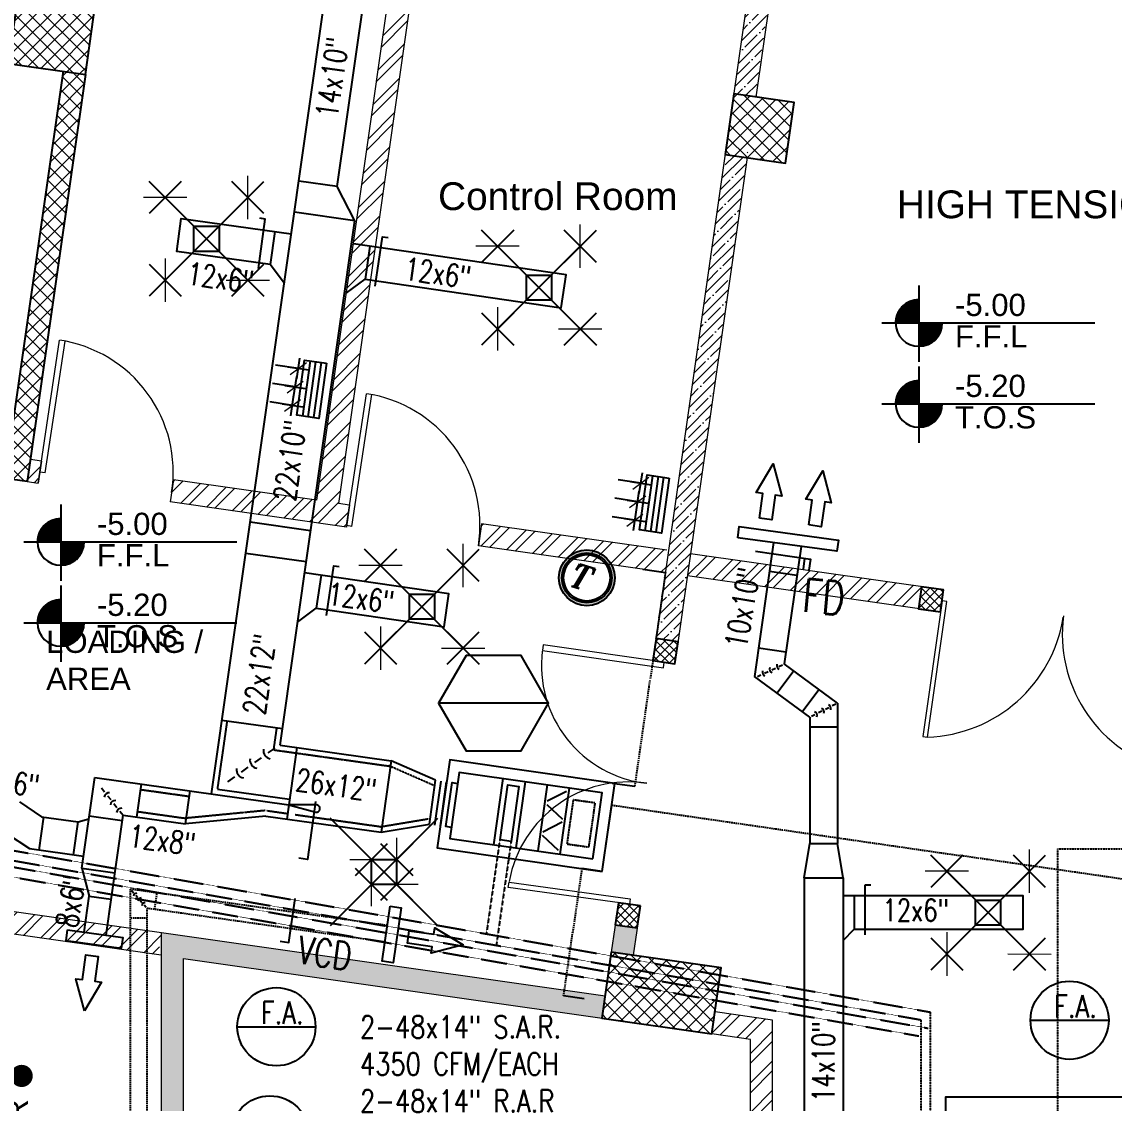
# Model space of a CAD drawing. Header units: inches. Extents: x 1152707 to 1351947, y 326920 to 480291.
# Drawn here: x 1225116 to 1234943, y 355954 to 365683 of the extents above; entities that cross this region are included whole.
import ezdxf
from ezdxf.enums import TextEntityAlignment as Align

# ---------------------------------------------------------------- set-up
doc = ezdxf.new("R2010")
doc.units = ezdxf.units.IN
doc.header["$MEASUREMENT"] = 0
doc.linetypes.add('DASHED', pattern=[19.05, 12.7, -6.35])
doc.linetypes.add('HIDDEN2', pattern=[4.7625, 3.175, -1.5875])
for name, color, linetype, lineweight in [('A-BLOCK', 43, 'Continuous', 13), ('A-DOOR', 10, 'Continuous', 15), ('A-HATCH CONCRETE', 254, 'Continuous', 5), ('wall hatch', 252, 'Continuous', 0)]:
    doc.layers.add(name, color=color, linetype=linetype, lineweight=lineweight)
for name, color, linetype in [('AC-Equipment', 2, 'Continuous'), ('AC-Fresh DUCT', 100, 'Continuous'), ('AC-Ref PIPES', 3, 'Continuous'), ('AC-SDUCT', 5, 'Continuous'), ('AC-Supply  DUCT', 30, 'Continuous'), ('AC-TEXT', 3, 'Continuous'), ('AC-TXT', 3, 'Continuous'), ('dim2', 7, 'Continuous'), ('LGT ELEC', 252, 'Continuous'), ('S-COL', 210, 'Continuous'), ('TEXT', 181, 'Continuous'), ('WALL', 30, 'Continuous')]:
    doc.layers.add(name, color=color, linetype=linetype)
doc.styles.add('1', font='romans.shx', dxfattribs={"width": 0.8, "height": 0.125})
doc.styles.add('AC_Duct', font='romans.shx', dxfattribs={"width": 0.8, "height": 0.2})
doc.styles.add('AC_Equipment', font='romans.shx', dxfattribs={"width": 0.75, "height": 0.3})
doc.styles.add('ARIAL', font='ARIALN.TTF')
doc.styles.add('ITALICT', font='italict')
doc.styles.get("Standard").update_dxf_attribs({"font": 'arial.ttf'})
doc.styles.add('style1', font='arial.ttf')
doc.dimstyles.new('DIM-100', dxfattribs={"dimscale": 150, "dimtxt": 2, "dimasz": 1, "dimexe": 0.75, "dimexo": 1, "dimgap": 0.5, "dimtad": 1, "dimdec": 0, "dimzin": 11, "dimdsep": 46, "dimtxsty": 'ARIAL', "dimblk": 'R', "dimcen": 2.5, "dimdle": 1, "dimclrd": 256, "dimclre": 256, "dimclrt": 256, "dimazin": 0, "dimtfac": 1, "dimtdec": 0, "dimtix": 1, "dimtmove": 2, "dimatfit": 3, "dimldrblk": 'R', "dimtolj": 1, "dimtzin": 3, "dimlwd": -1, "dimlwe": 13, "dimarcsym": 0})
pattern_1 = [(45, (1178477.49, -15519.695), (-39.7747564, 39.7747564), []), (135, (1178477.49, -15519.695), (-39.7747564, -39.7747564), [])]
pattern_2 = [(45, (1178477.5, -15519.7), (-132.58252, 132.58252), []), (45, (1178565.88, -15519.7), (-132.58252, 132.58252), [])]
pattern_3 = [(45, (1178477.49, -15519.69), (-66.29126, 66.29126), []), (135, (1178477.49, -15519.69), (-66.29126, -66.29126), [])]

# ---------------------------------------------------------------- blocks, each defined once
blk = doc.blocks.new('SEDRGFE')
at = {"layer": 'wall hatch', "ltscale": 500}
h = blk.add_hatch(dxfattribs=at)
h.set_pattern_fill('ANSI35', color=250, scale=500)
h.set_pattern_definition([(45, (1393765.3, 692564.65), (-88.38835, 88.38835), []), (45, (1393853.68, 692564.65), (-88.38835, 88.38835), [156.25, -31.25, 0, -31.25])])
edge = h.paths.add_edge_path(flags=17)
edge.add_line((1395397.4, 703056.1), (1395199.4, 703084.4))
edge.add_line((1395199.4, 703084.4), (1394087.8, 695295.8))
edge.add_line((1394087.8, 695295.8), (1394301.3, 695265.3))
edge.add_line((1394301.3, 695265.3), (1395397.4, 703056.1))
edge.add_line((1395397.4, 703056.1), (1395199.4, 703084.4))
h.paths.add_polyline_path([(1395397.4, 703056.1), (1395199.4, 703084.4), (1394087.8, 695295.8), (1394301.3, 695265.3)], flags=17)
h.paths.add_polyline_path([(1389809.8, 680290.5), (1389609.8, 680287.6), (1389609.8, 674887.6), (1389809.8, 674887.6)])
blk = doc.blocks.new('SWDFHGTRD')
at = {"layer": 'A-HATCH CONCRETE'}
h = blk.add_hatch(dxfattribs=at)
h.set_pattern_fill('ANSI37', color=254, scale=750)
h.set_pattern_definition(pattern_3)
h.paths.add_polyline_path([(1225085.9, 419360.9), (1224994, 418717.4), (1225687, 418618.5), (1225778.9, 419262)])
h = blk.add_hatch(dxfattribs=at)
h.set_pattern_fill('ANSI37', color=254, scale=750)
h.set_pattern_definition(pattern_3)
h.paths.add_polyline_path([(1225687, 418618.5), (1225489, 418646.8), (1224966.3, 414984.1), (1225164.2, 414955.4)])
h = blk.add_hatch(dxfattribs=at)
h.set_pattern_fill('ANSI37', color=254, scale=750)
h.set_pattern_definition(pattern_3)
h.paths.add_polyline_path([(1231443, 417898), (1231987.4, 417820.3), (1232065.2, 418364.8), (1231520.7, 418442.5)])
h = blk.add_hatch(dxfattribs=at)
h.set_pattern_fill('ANSI37,_O', color=254, scale=450)
h.set_pattern_definition(pattern_1)
h.paths.add_polyline_path([(1233408.5, 413981.1), (1233210.4, 414009.2), (1233182.2, 413811.2), (1233380.2, 413783.1)])
h = blk.add_hatch(dxfattribs=at)
h.set_pattern_fill('ANSI37,_O', color=254, scale=450)
h.set_pattern_definition(pattern_1)
h.paths.add_polyline_path([(1231019.3, 413513.9), (1230821.3, 413542), (1230793, 413344), (1230991, 413315.9)])
h = blk.add_hatch(dxfattribs=at)
h.set_pattern_fill('ANSI37,_O', color=254, scale=450)
h.set_pattern_definition(pattern_1)
h.paths.add_polyline_path([(1230680.2, 411138), (1230482.1, 411166.1), (1230453.9, 410968.1), (1230651.9, 410940)])
h = blk.add_hatch(dxfattribs=at)
h.set_pattern_fill('ANSI37', color=254, scale=750)
h.set_pattern_definition(pattern_3)
h.paths.add_polyline_path([(1230418.6, 410720.7), (1230333.8, 410126.7), (1231323.8, 409985.5), (1231408.6, 410579.4)])
at = {"layer": 'TEXT', "ltscale": 0.5}
h = blk.add_hatch(dxfattribs=at)
h.set_pattern_fill('ANSI31', color=254, scale=0.8)
h.set_pattern_definition([(45, (151194.6624, -173191.73843), (-0.070710678119, 0.070710678119), [])])
h.paths.add_polyline_path([(1233186.3, 416591.8, 0.414214), (1232976.3, 416381.9), (1233186.3, 416381.9)])
h.paths.add_polyline_path([(1233396.2, 416381.9), (1233186.3, 416381.9), (1233186.3, 416171.9, 0.414214)])
h = blk.add_hatch(dxfattribs=at)
h.set_pattern_fill('ANSI31', color=254, scale=0.8)
h.set_pattern_definition([(45, (151194.6624, -173920.13843), (-0.070710678119, 0.070710678119), [])])
h.paths.add_polyline_path([(1233186.3, 415863.4, 0.414214), (1232976.3, 415653.5), (1233186.3, 415653.5)])
h.paths.add_polyline_path([(1233396.2, 415653.5), (1233186.3, 415653.5), (1233186.3, 415443.5, 0.414214)])
h = blk.add_hatch(dxfattribs=at)
h.set_pattern_fill('ANSI31', color=254, scale=0.8)
h.set_pattern_definition([(45, (143474.71321, -175161.67085), (-0.070710678119, 0.070710678119), [])])
h.paths.add_polyline_path([(1225466.3, 414621.9, 0.414214), (1225256.3, 414411.9), (1225466.3, 414411.9)])
h.paths.add_polyline_path([(1225676.3, 414411.9), (1225466.3, 414411.9), (1225466.3, 414202, 0.414214)])
h = blk.add_hatch(dxfattribs=at)
h.set_pattern_fill('ANSI31', color=254, scale=0.8)
h.set_pattern_definition([(45, (143474.71321, -175890.07085), (-0.070710678119, 0.070710678119), [])])
h.paths.add_polyline_path([(1225466.3, 413893.5, 0.414214), (1225256.3, 413683.5), (1225466.3, 413683.5)])
h.paths.add_polyline_path([(1225676.3, 413683.5), (1225466.3, 413683.5), (1225466.3, 413473.6, 0.414214)])
at = {"layer": 'wall hatch', "ltscale": 500}
h = blk.add_hatch(dxfattribs=at)
h.set_pattern_fill('ANSI32', color=254, scale=500)
h.set_pattern_definition(pattern_2)
h.paths.add_polyline_path([(1226451.2, 414771.9), (1228035.1, 414545.9), (1228063.4, 414743.9), (1227964.4, 414758), (1228974.6, 421836.2), (1228776.6, 421864.4), (1227766.4, 414786.2), (1226479.4, 414969.9), (1226479.4, 414969.9)])
h.paths.add_polyline_path([(1225164.2, 414955.6), (1225263.2, 414941.5), (1225290.1, 415139.7), (1225192.5, 415154.3)])
h = blk.add_hatch(dxfattribs=at)
h.set_pattern_fill('ANSI35', color=254, scale=500)
h.set_pattern_definition([(45, (1230525.84, 410944.42), (-88.3883, 88.3883), []), (45, (1230614.23, 410944.42), (-88.3883, 88.3883), [156.25, -31.25, 0, -31.25])])
edge = h.paths.add_edge_path(flags=17)
edge.add_line((1232158, 421435.9), (1231960, 421464.1))
edge.add_line((1231960, 421464.1), (1230848.4, 413675.6))
edge.add_line((1230848.4, 413675.6), (1231061.8, 413645.1))
edge.add_line((1231061.8, 413645.1), (1232158, 421435.9))
edge.add_line((1232158, 421435.9), (1231960, 421464.1))
h.paths.add_polyline_path([(1232158, 421435.9), (1231960, 421464.1), (1230848.4, 413675.6), (1231061.8, 413645.1)], flags=17)
h.paths.add_polyline_path([(1230333.8, 410126.7), (1230362.1, 410324.7), (1226370.4, 410894.5), (1226370.4, 410733), (1226370.4, 410696), (1226370.4, 399967.3), (1226570.4, 399967.3), (1226570.4, 410663.9)])
h.paths.add_polyline_path([(1230651.9, 410940), (1230453.9, 410968.2), (1230418.6, 410720.7), (1230616.6, 410692.5)])
h.paths.add_polyline_path([(1226370.4, 398667.3), (1226570.4, 398670.2), (1226570.4, 398767.3), (1226370.4, 398767.3)])
h = blk.add_hatch(dxfattribs=at)
h.set_pattern_fill('ANSI35', color=254, scale=500)
h.set_pattern_definition([(45, (1178477.49, -15519.7), (-88.388348, 88.388348), []), (45, (1178565.88, -15519.7), (-88.388348, 88.388348), [156.25, -31.25, 0, -31.25])])
edge = h.paths.add_edge_path()
edge.add_line((1232142.5, 421384), (1231944.5, 421412.3))
edge.add_line((1231944.5, 421412.3), (1230822, 413541.9))
edge.add_line((1230822, 413541.9), (1231019.1, 413513.9))
edge.add_line((1231019.1, 413513.9), (1232134.4, 421385.2))
edge.add_line((1232134.4, 421385.2), (1231947.4, 421411.9))
h.paths.add_polyline_path([(1231641, 417869.7), (1231443, 417898), (1231520.7, 418442.5), (1231718.7, 418414.2)], flags=17)
h = blk.add_hatch(dxfattribs=at)
h.set_pattern_fill('ANSI32', color=254, scale=500)
h.set_pattern_definition([(45, (1178449.2, -15717.72), (-132.58252, 132.58252), []), (45, (1178537.6, -15717.72), (-132.58252, 132.58252), [])])
h.paths.add_polyline_path([(1230906, 414136.1), (1230934.3, 414334.1), (1229251.4, 414574.3), (1229223.1, 414376.3)])
h.paths.add_polyline_path([(1235785.2, 413642), (1235756.9, 413444), (1236699.8, 413310.4), (1236712.6, 413510.6)])
h.paths.add_polyline_path([(1233183, 413811.1), (1233211.2, 414009.1), (1231132.3, 414305.8), (1231104, 414107.9)])
h = blk.add_hatch(dxfattribs=at)
h.set_pattern_fill('ANSI32', color=254, scale=500)
h.set_pattern_definition(pattern_2)
h.paths.add_polyline_path([(1226370.4, 410894.5), (1224917.1, 411101.9), (1224888.9, 410903.9), (1226345.4, 410696)])
h = blk.add_hatch(dxfattribs=at)
h.set_pattern_fill('ANSI32', color=254, scale=500)
h.set_pattern_definition(pattern_2)
h.paths.add_polyline_path([(1231211.2, 410021.6), (1231323.8, 409985.5), (1231211.2, 410021.8)])
h.paths.add_polyline_path([(1231670.4, 409167.3), (1231870.4, 409167.3), (1231870.4, 410109.5), (1231352, 410183.4), (1231323.8, 409985.5), (1231670.4, 409934.2), (1231670.4, 408967.3)])
at = {"layer": 'A-BLOCK', "color": 254, "ltscale": 100}
for p, q in [((1228776.6, 421864.4), (1227766.4, 414786.2)), ((1228974.6, 421836.2), (1227964.4, 414758)), ((1231944.5, 421412.3), (1230934.3, 414334.1)), ((1232142.5, 421384), (1231718.7, 418414.2)), ((1231641, 417869.7), (1231132.3, 414305.8)), ((1225291.5, 415139.5), (1225263.2, 414941.5)), ((1226479.4, 414969.9), (1226451.2, 414771.9)), ((1227766.4, 414786.2), (1226479.4, 414969.9)), ((1228035.1, 414545.9), (1226451.2, 414771.9)), ((1228063.4, 414743.9), (1227964.4, 414758)), ((1228063.4, 414743.9), (1228035.1, 414545.9)), ((1229251.4, 414574.3), (1229223.1, 414376.3)), ((1230918, 414336.4), (1229251.4, 414574.3)), ((1230906, 414136.1), (1229223.1, 414376.3)), ((1230934.3, 414334.1), (1230793, 413344.1)), ((1231132.3, 414305.8), (1230991, 413315.9)), ((1233409.2, 413980.9), (1231132.3, 414305.8)), ((1233381, 413782.9), (1231104, 414107.9)), ((1233381, 413782.9), (1233409.2, 413980.9)), ((1230793, 413344), (1230991, 413315.9)), ((1230362.1, 410324.7), (1224917.1, 411101.9)), ((1230482.2, 411166.2), (1230418.6, 410720.7)), ((1230482.2, 411166.2), (1230680.2, 411138)), ((1230680.2, 411138), (1230616.6, 410692.5)), ((1226370.4, 410692.4), (1223898.8, 411045.2)), ((1231870.4, 410109.5), (1231352, 410183.4)), ((1231870.4, 408967.3), (1231870.4, 410109.5)), ((1231670.4, 409936), (1231323.8, 409985.5)), ((1231670.4, 408967.3), (1231670.4, 409936))]:
    blk.add_line(p, q, dxfattribs=at)
for points in [[(1225164.2, 414955.6), (1225263.2, 414941.5), (1225291.5, 415139.5), (1225192.6, 415154.3)], [(1226370.4, 410894.5), (1226370.4, 399967.3), (1226570.4, 399967.3), (1226570.4, 410663.9), (1230335.2, 410126.6)]]:
    blk.add_lwpolyline(points, dxfattribs=at)
at = {"layer": 'A-DOOR', "color": 254}
for p, q in [((1225277.4, 415040.5), (1225455.3, 416227.2)), ((1225325.5, 415033.2), (1225504.7, 416219.7)), ((1228037, 414559.2), (1228215.5, 415745.8)), ((1228085.8, 414551.8), (1228265, 415738.3)), ((1225325.5, 415033.2), (1225277.4, 415040.5)), ((1228085.8, 414551.8), (1228037.2, 414558.7)), ((1233438.7, 413875.7), (1233395.1, 413881.9)), ((1230887.5, 413279.3), (1230894.6, 413328.8)), ((1230588.2, 411201.6), (1230581.4, 411152.1))]:
    blk.add_line(p, q, dxfattribs=at)
for points in [[(1233388.9, 413838.3), (1233395.1, 413881.9), (1233221, 412662.3), (1233264.6, 412656.1), (1233438.7, 413875.7)], [(1230845, 413335.8), (1230894.5, 413328.8), (1229805.9, 413485.5), (1229798.8, 413436), (1230887.5, 413279.3)], [(1230531.7, 411159.1), (1230581.2, 411152.1), (1229491.6, 411302.5), (1229498.7, 411352), (1230588.2, 411201.6)]]:
    blk.add_lwpolyline(points, dxfattribs=at)
for centre, radius, start, end in [((1225278, 415040.9), 1199.5, 351.20816, 81.46587), ((1228037, 414559.1), 1200.1, 351.24159, 81.40866), ((1233220.5, 413935.9), 1280.6, 271.97312, 351.02537), ((1235737.5, 413580.4), 1261.6, 172.41266, 252.49964), ((1230857.9, 413301.1), 1067.7, 173.08036, 263.53625), ((1230573.3, 411161.1), 1091.6, 81.34021, 169.64118)]:
    blk.add_arc(centre, radius, start, end, dxfattribs=at)
at = {"layer": 'S-COL', "color": 254, "linetype": 'ByBlock'}
for p, q in [((1224966.2, 414983.9), (1225489, 418646.8)), ((1225687, 418618.5), (1225164.2, 414955.6)), ((1225164.2, 414955.6), (1224966.2, 414983.9))]:
    blk.add_line(p, q, dxfattribs=at)
for points in [[(1225085.9, 419360.9), (1224994, 418717.4), (1225687, 418618.5), (1225778.9, 419262)], [(1231443, 417898), (1231987.4, 417820.3), (1232065.2, 418364.8), (1231520.7, 418442.5)]]:
    blk.add_lwpolyline(points, close=True, dxfattribs=at)
at = {"layer": 'S-COL', "color": 254}
for points in [[(1233408.5, 413981.1), (1233210.4, 414009.2), (1233182.2, 413811.2), (1233380.2, 413783.1), (1233408.5, 413981.1)], [(1231019.3, 413513.9), (1230821.3, 413542), (1230793, 413344), (1230991, 413315.9), (1231019.3, 413513.9)], [(1230680.2, 411138), (1230482.1, 411166.1), (1230453.9, 410968.1), (1230651.9, 410940), (1230680.2, 411138)], [(1230418.6, 410720.7), (1230333.8, 410126.7), (1231323.8, 409985.5), (1231408.6, 410579.4)]]:
    blk.add_lwpolyline(points, close=True, dxfattribs=at)
at = {"layer": 'TEXT', "color": 254, "ltscale": 0.5}
for p, q in [((1233186.3, 416719.1), (1233186.3, 416031.5)), ((1232852.3, 416381.9), (1234769.9, 416381.9)), ((1233186.3, 415990.7), (1233186.3, 415303.1)), ((1232852.3, 415653.5), (1234769.9, 415653.5)), ((1225466.3, 414749.1), (1225466.3, 414061.5)), ((1225132.3, 414411.9), (1227049.9, 414411.9)), ((1225466.3, 414020.7), (1225466.3, 413333.1)), ((1225132.3, 413683.5), (1227049.9, 413683.5))]:
    blk.add_line(p, q, dxfattribs=at)
for centre in [(1233186.3, 416381.9), (1233186.3, 415653.5), (1225466.3, 414411.9), (1225466.3, 413683.5)]:
    blk.add_arc(centre, 210, 90, 0, dxfattribs=at)
at = {"layer": 'TEXT', "color": 254, "ltscale": 0.5, "style": 'style1'}
for s, height, p in [('Control Room', 250, (1228860.1, 417397.5)), ('HIGH TENSION', 250, (1232988.6, 417324.2)), ('-5.00', 200, (1233511.1, 416444.6)), ('F.F.L', 200, (1233511.1, 416161.8)), ('-5.20', 200, (1233511.1, 415716.2)), ('T.O.S', 200, (1233511.1, 415433.4)), ('-5.00', 200, (1225791.2, 414474.6)), ('F.F.L', 200, (1225791.2, 414191.8)), ('-5.20', 200, (1225791.2, 413746.2)), ('T.O.S', 200, (1225791.2, 413463.4))]:
    blk.add_text(s, height=height, dxfattribs=at).set_placement(p)
blk = doc.blocks.new('R')
for p, q in [((0, -1.05), (0, 1.05)), ((-1.05, 0), (1.05, 0))]:
    blk.add_line(p, q)
at = {"color": 4, "lineweight": 13}
blk.add_line((-0.707, -0.707), (0.707, 0.707), dxfattribs=at)
blk = doc.blocks.new('_Dot')
at = {"color": 0, "linetype": 'ByBlock', "lineweight": -2}
blk.add_line((-0.5, 0), (-1, 0), dxfattribs=at)
at = {"color": 0, "linetype": 'ByBlock', "const_width": 0.5}
blk.add_lwpolyline([(-0.25, 0, 1), (0.25, 0, 1)], format="xyb", close=True, dxfattribs=at)
blk = doc.blocks.new('A$C1D94565E')
at = {"color": 252, "linetype": 'Continuous', "ltscale": 100}
blk.add_lwpolyline([(520.1, 904.2), (745.1, 904.2), (745.1, 679.2), (520.1, 679.2)], close=True, dxfattribs=at)
for points, override in [([(260.6, 1163.7), (632.6, 791.7)], {"dimasz": 1.3, "dimgap": 0.5, "dimtad": 0, "dimclrd": 252}), ([(1004.5, 1163.7), (632.6, 791.7)], {"dimasz": 1.3, "dimtad": 0, "dimclrd": 252}), ([(260.6, 419.7), (632.6, 791.7)], {"dimasz": 1.3, "dimtad": 0, "dimclrd": 252}), ([(1004.5, 419.7), (632.6, 791.7)], {"dimasz": 1.3, "dimtad": 0, "dimclrd": 252})]:
    blk.add_leader(points, dimstyle='DIM-100', override=override, dxfattribs=at)
blk = doc.blocks.new('A$C2B6B5CBC')
at = {"color": 252, "linetype": 'Continuous', "ltscale": 100}
blk.add_line((-744, 863.8), (-519, 638.8), dxfattribs=at)
blk.add_lwpolyline([(-744, 863.8), (-519, 863.8), (-519, 638.8), (-744, 638.8)], close=True, dxfattribs=at)
for points, override in [([(-744.5, 863.8), (-1116.5, 1235.7)], {"dimasz": 1.3, "dimtad": 0, "dimclrd": 252}), ([(-518.6, 863.8), (-146.6, 1235.7)], {"dimasz": 1.3, "dimgap": 0.5, "dimtad": 0, "dimclrd": 252}), ([(-744.5, 638.9), (-1116.5, 266.9)], {"dimasz": 1.3, "dimtad": 0, "dimclrd": 252}), ([(-518.6, 638.9), (-146.6, 266.9)], {"dimasz": 1.3, "dimtad": 0, "dimclrd": 252})]:
    blk.add_leader(points, dimstyle='DIM-100', override=override, dxfattribs=at)
blk = doc.blocks.new('A$C067B7423')
at = {"color": 252, "linetype": 'Continuous', "ltscale": 100}
for p, q in [((150.5, 534.8), (645.6, 465.2)), ((157.5, 584.3), (652.6, 514.7)), ((143.5, 485.3), (638.7, 415.7))]:
    blk.add_line(p, q, dxfattribs=at)
blk.add_lwpolyline([(164.4, 633.8), (659.5, 564.2), (631.7, 366.1), (136.6, 435.8), (164.4, 633.8)], dxfattribs=at)
for points in [[(210.2, 379.6), (179.9, 175.2)], [(377.2, 351.1), (346.9, 146.7)], [(542.7, 326.7), (512.4, 122.3)]]:
    blk.add_leader(points, dimstyle='DIM-100', override={"dimasz": 0.6, "dimgap": 0.5, "dimtad": 0}, dxfattribs=at)
blk = doc.blocks.new('A$C00FA4E35')
at = {"layer": 'AC-SDUCT'}
h = blk.add_hatch(color=252, dxfattribs=at)
edge = h.paths.add_edge_path()
edge.add_arc((57723.053, 23901.586), 250.924, 163.6029845, 523.6029845, ccw=False)
edge = h.paths.add_edge_path(flags=17)
edge.add_arc((57723.053, 23901.586), 223.699, 163.6029845, 523.6029845, ccw=False)
at = {"color": 252}
for p, q in [((54915.643, 27017.066), (54874.266, 26719.933)), ((55772.064, 26885.778), (55728.666, 26588.933)), ((55332.899, 23924.769), (55289.501, 23627.925)), ((60228.525, 20688.977), (60228.525, 21138.977)), ((60228.525, 21138.977), (60278.525, 21138.977)), ((60128.633, 21038.977), (60128.633, 20738.977))]:
    blk.add_line(p, q, dxfattribs=at)
at = {"color": 252, "linetype": 'Continuous', "ltscale": 100}
for p, q in [((59671.594, 23978.46), (59685.743, 24077.454)), ((57379.615, 22774.455), (56389.305, 22774.455)), ((54578.346, 19862.799), (55282.168, 19862.799)), ((61714.621, 19920.812), (62418.443, 19920.812))]:
    blk.add_line(p, q, dxfattribs=at)
at = {"color": 252, "linetype": 'Continuous', "ltscale": 0.02}
for p, q in [((59451.095, 23104.298), (59483.692, 23119.429)), ((59257.406, 23014.387), (59290.002, 23029.518)), ((59321.969, 23044.357), (59354.565, 23059.488)), ((59386.532, 23074.327), (59419.128, 23089.459)), ((59838.16, 22701.55), (59806.606, 22685.648)), ((59900.66, 22733.047), (59869.106, 22717.145)), ((59963.16, 22764.545), (59931.606, 22748.643)), ((59775.66, 22670.052), (59744.106, 22654.15)), ((53626.832, 21089.808), (53645.765, 21068.007)), ((53664.332, 21046.628), (53683.265, 21024.828)), ((53701.832, 21003.449), (53720.765, 20981.648)), ((53739.332, 20960.269), (53758.265, 20938.469))]:
    blk.add_line(p, q, dxfattribs=at)
at = {"color": 252}
for points in [[(55002.144, 26550.678), (54874.266, 26719.933), (54033.233, 26837.05), (54074.61, 27134.183), (55064.21, 26996.377)], [(54768.433, 26684.188), (54830.498, 27129.888), (54780.976, 27136.784)], [(55820.274, 26525.009), (55885.371, 26970.275), (55934.846, 26963.042)], [(55558.544, 26462.21), (55728.666, 26588.933), (57493.032, 26330.985), (57536.43, 26627.829), (55623.642, 26907.477)], [(55381.109, 23564), (55446.206, 24009.267), (55495.68, 24002.033)], [(55119.379, 23501.202), (55289.501, 23627.925), (56439.666, 23459.772), (56483.064, 23756.616), (55184.477, 23946.468)], [(60028.633, 20638.977), (60128.633, 20738.977), (61649.905, 20738.977), (61649.905, 21038.977), (60028.633, 21038.977)]]:
    blk.add_lwpolyline(points, dxfattribs=at)
at = {"color": 252, "linetype": 'Continuous', "ltscale": 100}
for points in [[(59275.508, 24438.008), (59306.067, 24660.923), (59246.623, 24669.072), (59399.146, 24925.735), (59476.969, 24637.494), (59417.525, 24645.643), (59386.965, 24422.728), (59275.508, 24438.008)], [(59721.338, 24376.889), (59751.897, 24599.805), (59692.453, 24607.954), (59844.976, 24864.617), (59922.799, 24576.376), (59863.355, 24584.525), (59832.796, 24361.61), (59721.338, 24376.889)], [(59081.158, 24262.78), (59094.74, 24361.854), (59986.4, 24239.617), (59972.818, 24140.544), (59081.158, 24262.78)], [(59240.271, 24141.127), (59735.24, 24070.38), (59721.091, 23971.386)], [(54963.202, 20632.249), (55042.428, 20621.148), (55097.935, 21017.278)], [(55954.247, 20946.613), (56053.219, 20932.31), (55981.702, 20437.451), (55882.73, 20451.754), (55954.247, 20946.613)], [(56124.478, 20726.248), (56347.164, 20694.066), (56355.746, 20753.449), (56611.291, 20599.06), (56322.491, 20523.339), (56331.073, 20582.722), (56108.387, 20614.905), (56124.478, 20726.248)], [(53052.149, 20733.931), (53547.451, 20665.548), (53533.774, 20566.488), (53038.473, 20634.871), (53052.149, 20733.931)], [(53204.063, 20006.317), (53126.517, 20294.633), (53185.953, 20286.427), (53216.725, 20509.312), (53328.168, 20493.926), (53297.396, 20271.04), (53356.832, 20262.834), (53204.063, 20006.317)]]:
    blk.add_lwpolyline(points, dxfattribs=at)
blk.add_lwpolyline([(56636.883, 23203.272), (56389.305, 22774.455), (56636.883, 22345.638), (57132.038, 22345.638), (57379.615, 22774.455), (57132.038, 23203.272)], close=True, dxfattribs=at)
at = {"color": 252}
blk.add_lwpolyline([(55042.581, 21860.103), (55284.575, 21793.295, 1), (55293.615, 21857.621)], format="xyb", close=True, dxfattribs=at)
at = {"color": 252, "linetype": 'Continuous'}
blk.add_lwpolyline([(55282.891, 21888.637), (55209.798, 21368.553), (55132.557, 21379.409)], dxfattribs=at)
at = {"color": 252, "linetype": 'Continuous', "ltscale": 100}
for centre in [(62066.532, 19920.812), (54930.257, 19862.799)]:
    blk.add_circle(centre, 351.911, dxfattribs=at)
at = {"color": 252, "linetype": 'Continuous', "ltscale": 0.02}
for centre, radius, start, end in [((59402.506, 23081.742), 35.232, 159.9007931, 249.9007931), ((59467.069, 23111.713), 35.232, 159.9007931, 249.9007931), ((59337.943, 23051.772), 35.232, 159.9007931, 249.9007931), ((59822.697, 22693.757), 34.642, 341.7462909, 71.7462909), ((59885.197, 22725.255), 34.642, 341.7462909, 71.7462909), ((59760.197, 22662.26), 34.642, 341.7462909, 71.7462909), ((53673.61, 21035.945), 28.308, 85.9732594, 175.9732594), ((53711.11, 20992.765), 28.308, 85.9732594, 175.9732594), ((53748.61, 20949.586), 28.308, 85.9732594, 175.9732594)]:
    blk.add_arc(centre, radius, start, end, dxfattribs=at)
at = {"layer": 'AC-Equipment', "color": 252, "linetype": 'Continuous'}
for p, q in [((56306.443, 21684.566), (56363.068, 22080.538)), ((56355.94, 21677.488), (56412.565, 22073.46)), ((56405.436, 21670.41), (56462.061, 22066.381)), ((56886.244, 21500.635), (56971.182, 22094.593)), ((57169.168, 22066.28), (57084.23, 21472.323)), ((57367.154, 22037.968), (57282.216, 21444.01)), ((57565.14, 22009.655), (57480.202, 21415.697))]:
    blk.add_line(p, q, dxfattribs=at)
at = {"layer": 'AC-Equipment', "color": 252, "linetype": 'Continuous', "ltscale": 0.02}
for p, q in [((57540.539, 21978.907), (57366.291, 21890.652)), ((57362.326, 21862.926), (57504.855, 21729.371)), ((57500.89, 21701.644), (57326.641, 21613.389)), ((57322.676, 21585.663), (57465.205, 21452.108))]:
    blk.add_line(p, q, dxfattribs=at)
at = {"layer": 'AC-Equipment', "color": 252, "linetype": 'Continuous'}
for points in [[(57862.017, 21260.079), (57975.268, 22052.023), (56490.374, 22264.367), (56377.124, 21472.424)], [(57777.181, 21373.228), (57862.119, 21967.186), (56575.211, 22151.218), (56490.273, 21557.26)], [(56942.819, 21543.054), (57013.601, 22038.018), (57112.594, 22023.862), (57041.812, 21528.897)], [(62653.231, 19231.452), (62653.231, 16681.452), (60953.231, 16681.452), (60953.231, 19231.452)]]:
    blk.add_lwpolyline(points, close=True, dxfattribs=at)
blk.add_lwpolyline([(56504.429, 21656.253), (56454.933, 21663.332), (56511.558, 22059.303), (56561.054, 22052.225)], dxfattribs=at)
at = {"layer": 'AC-Equipment', "color": 252, "linetype": 'HIDDEN2', "ltscale": 0.05}
blk.add_lwpolyline([(57741.841, 21479.3), (57798.466, 21875.271), (57600.48, 21903.584), (57543.855, 21507.612)], close=True, dxfattribs=at)
at = {"layer": 'AC-Fresh DUCT', "color": 252, "linetype": 'DASHED'}
for p, q in [((55929.216, 20773.413), (53617.548, 21100.497)), ((53617.548, 14992.603), (53617.548, 21100.497)), ((53835.521, 20918.161), (53856.536, 21066.682)), ((53767.548, 20837.862), (53617.548, 20837.862)), ((55907.761, 20624.954), (53767.548, 20927.779)), ((53767.548, 14992.603), (53767.548, 20927.779))]:
    blk.add_line(p, q, dxfattribs=at)
at = {"layer": 'AC-Ref PIPES', "color": 252, "linetype": 'DASHED', "ltscale": 0.02}
for p, q in [((47972.74, 22257.178), (60815.949, 19993.948)), ((47952.042, 22112.158), (60795.251, 19848.928)), ((47959.627, 22165.378), (60731.078, 19924.586)), ((47938.929, 22020.357), (60710.38, 19779.566)), ((56940.046, 21543.45), (56819.491, 20698.204)), ((57041.812, 21528.897), (56908.648, 20595.244)), ((61959.871, 12082.419), (61959.871, 21462.198)), ((61959.871, 21462.198), (64375.947, 21462.198)), ((60815.949, 9493.976), (60815.949, 19993.948)), ((60723.251, 9402.217), (60731.078, 19924.586))]:
    blk.add_line(p, q, dxfattribs=at)
at = {"layer": 'AC-SDUCT', "color": 252}
for radius in [250.924, 223.699]:
    blk.add_circle((57723.053, 23901.586), radius, dxfattribs=at)
at = {"layer": 'AC-Supply  DUCT', "color": 252, "linetype": 'Continuous', "ltscale": 0.02}
for p, q in [((54345.115, 21958.126), (55507.667, 30103.532)), ((55478.512, 27422.137), (55854.051, 30053.343)), ((54963.238, 22396.377), (55636.599, 27114.269)), ((59402.954, 24218.549), (59231.12, 23014.592)), ((59650.446, 24183.226), (59499.675, 23126.849)), ((59978.633, 22772.343), (59499.675, 23126.849)), ((59728.633, 22646.352), (59231.12, 23014.592)), ((59978.633, 22772.343), (59978.633, 21510.29)), ((54439.784, 22621.418), (54984.432, 22544.873)), ((59728.633, 22646.352), (59728.633, 21510.29)), ((54856.878, 22325.555), (54917.878, 22369.139)), ((54963.238, 22396.377), (55963.004, 22255.869)), ((54736.056, 22239.23), (54797.056, 22282.813)), ((54615.235, 22152.904), (54676.234, 22196.488)), ((53180.501, 21287.94), (53295.423, 22105.65)), ((53295.423, 22105.65), (55042.581, 21860.103)), ((54494.413, 22066.579), (54555.413, 22110.162)), ((53355.54, 22010.548), (53383.66, 21975.439)), ((53411.237, 21941.008), (53439.357, 21905.898)), ((54352.074, 22007.639), (54352.18, 22007.624)), ((54401.694, 22000.665), (55049.54, 21909.617)), ((52617.738, 21886.851), (52817.718, 21752.408)), ((53466.934, 21871.467), (53495.054, 21836.358)), ((52795.582, 21452.57), (52837.334, 21749.651)), ((52817.718, 21752.408), (53148.066, 21705.98)), ((53398.827, 20685.822), (53550.751, 21766.818)), ((53522.631, 21801.927), (53550.751, 21766.818)), ((53550.751, 21766.818), (54111.769, 21687.972)), ((54835.528, 21757.938), (55872.542, 21612.195)), ((53106.314, 21408.9), (53148.066, 21705.98)), ((52507.639, 21599.376), (52707.619, 21464.933)), ((52707.619, 21464.933), (53195.734, 21396.333)), ((59728.633, 21510.29), (59978.633, 21510.29)), ((59678.633, 21203.083), (59678.633, 18481.452)), ((59678.633, 21203.083), (60028.633, 21203.083)), ((60028.633, 21203.083), (60028.633, 18581.452)), ((53200.773, 20713.657), (53246.36, 21038.023))]:
    blk.add_line(p, q, dxfattribs=at)
at = {"layer": 'AC-Supply  DUCT', "color": 252}
for p, q in [((55478.512, 27422.137), (55132.023, 27471.59)), ((55636.599, 27114.269), (55478.512, 27422.137)), ((55636.599, 27114.269), (55092.116, 27191.98)), ((55238.304, 24323.62), (54693.822, 24401.332)), ((55198.397, 24044.011), (54653.914, 24121.722)), ((59613.35, 23923.31), (59365.858, 23958.634)), ((59514.683, 23232.004), (59267.191, 23267.327)), ((59585.053, 23063.655), (59436.321, 22862.71)), ((59660.639, 22696.679), (59809.371, 22897.624)), ((59728.633, 22561.76), (59978.633, 22561.76)), ((55114.953, 22375.055), (55024.491, 21731.381)), ((55963.004, 22255.869), (55872.542, 21612.195)), ((56363.068, 22080.538), (55963.004, 22255.869)), ((53673.776, 21749.528), (53716.544, 22046.466)), ((54111.769, 21687.972), (54154.537, 21984.91)), ((53148.066, 21705.98), (53243.168, 21733.838)), ((53543.481, 21715.086), (53246.4, 21756.838)), ((54835.528, 21757.938), (54111.769, 21687.972)), ((55872.542, 21612.195), (56306.443, 21684.566)), ((59678.633, 21203.083), (59728.633, 21510.29)), ((60028.633, 21203.083), (59978.633, 21510.29)), ((53180.501, 21287.94), (53477.581, 21246.188)), ((53180.501, 21287.94), (53246.36, 21038.023)), ((53246.36, 21038.023), (53444.414, 21010.188))]:
    blk.add_line(p, q, dxfattribs=at)
at = {"layer": 'AC-Supply  DUCT', "color": 252, "linetype": 'HIDDEN2', "ltscale": 0.1}
for p, q in [((54401.694, 22000.665), (54489.297, 22614.459)), ((54906.66, 22353.837), (54934.919, 22551.831)), ((54906.66, 22353.837), (55956.046, 22206.356)), ((56342.998, 22034.743), (55942.934, 22210.074)), ((53709.416, 21996.976), (54147.409, 21935.42)), ((54394.614, 21951.061), (54394.629, 21951.167)), ((53680.904, 21799.018), (54118.728, 21737.485)), ((54830.716, 21807.706), (54106.958, 21737.74)), ((54842.486, 21807.451), (55031.449, 21780.894)), ((55100.063, 21771.251), (55879.5, 21661.708)), ((55864.316, 21661.513), (56298.217, 21733.885))]:
    blk.add_line(p, q, dxfattribs=at)
at = {"layer": 'AC-Supply  DUCT', "color": 252, "linetype": 'Continuous', "ltscale": 0.02}
for centre, radius, start, end in [((54886.771, 22346.913), 73.5, 170.5453045, 260.5453045), ((54765.949, 22260.588), 73.5, 170.5453045, 260.5453045), ((54645.127, 22174.262), 73.5, 170.5453045, 260.5453045), ((53425.017, 21923.802), 44.1, 83.6923578, 173.6923578), ((53480.714, 21854.262), 44.1, 83.6923578, 173.6923578), ((53536.411, 21784.722), 44.1, 83.6923578, 173.6923578)]:
    blk.add_arc(centre, radius, start, end, dxfattribs=at)
at = {"layer": 'dim2', "color": 252}
for p, q in [((58225.869, 23977.981), (58430.86, 23948.723)), ((57951.47, 22055.426), (58156.462, 22026.168)), ((57894.858, 21489.73), (57948.111, 21857.064)), ((57861.956, 21260.088), (57678.11, 21286.327)), ((57698.331, 20113.667), (57514.486, 20139.906))]:
    blk.add_line(p, q, dxfattribs=at)
at = {"layer": 'dim2', "color": 252, "linetype": 'DASHED'}
for p, q in [((58430.656, 23948.57), (58293.509, 22987.653)), ((58156.309, 22026.372), (58293.457, 22987.289)), ((57948.263, 21856.86), (61080.707, 21402.746)), ((64214.217, 20948.478), (61081.773, 21402.592)), ((57678.263, 21286.124), (57596.503, 20713.273)), ((57514.69, 20140.059), (57596.451, 20712.909))]:
    blk.add_line(p, q, dxfattribs=at)
for points in [[(58430.627, 23948.575), (58430.686, 23948.566), (58430.682, 23948.748)], [(58156.279, 22026.376), (58156.338, 22026.368), (58156.283, 22026.194)], [(57948.268, 21856.89), (57948.259, 21856.83), (57948.085, 21856.886)], [(57678.233, 21286.128), (57678.293, 21286.12), (57678.289, 21286.302)], [(57514.66, 20140.063), (57514.72, 20140.055), (57514.665, 20139.881)]]:
    blk.add_solid(points, dxfattribs=at)
at = {"layer": 'WALL', "color": 252}
blk.add_circle((57723.053, 23901.586), 209.429, dxfattribs=at)
at = {"color": 252, "linetype": 'Continuous', "ltscale": 100}
for name, p in [('A$C1D94565E', (53668.917, 26159.89)), ('A$C1D94565E', (56660.018, 25720.873)), ('A$C1D94565E', (55606.652, 22849.66)), ('A$C2B6B5CBC', (56530.463, 20503.812)), ('A$C1D94565E', (60701.067, 20097.272))]:
    blk.add_blockref(name, p, dxfattribs=at)
at = {"color": 252, "linetype": 'Continuous', "ltscale": 100, "rotation": 270}
for p in [(54748.14, 25995.973), (57829.568, 24963.673)]:
    blk.add_blockref('A$C067B7423', p, dxfattribs=at)
at = {"layer": 'AC-TEXT', "color": 252, "lineweight": -2, "xscale": 200.000000046566, "yscale": 200.000000046566, "zscale": 200.000000046566, "rotation": 32.72803256437945}
blk.add_blockref('_Dot', (52638.48, 19419.869), dxfattribs=at)
at = {"color": 252, "linetype": 'Continuous', "ltscale": 100, "style": 'AC_Duct', "width": 0.8}
for p in [(62120.177, 19946.287), (54983.902, 19888.275)]:
    blk.add_text('F.A.', height=200, dxfattribs=at).set_placement(p, align=Align.CENTER)
at = {"color": 252, "linetype": 'Continuous', "ltscale": 100}
for tag, height, style, width, p in [('AHU', 288, 'AC_Equipment', 0.75, (56884.46, 22822.455)), ('B.03', 240, 'AC_Equipment', 0.7, (56884.46, 22467.255)), ('AHU', 288, 'AC_Equipment', 0.75, (63011.551, 19982.621)), ('200', 200, 'AC_Duct', 0.7, (62072.937, 19668.014)), ('B.01', 240, 'AC_Equipment', 0.7, (63011.551, 19627.421)), ('150', 200, 'AC_Duct', 0.7, (54936.662, 19610.001)), ('AHU', 288, 'AC_Equipment', 0.75, (24436.928, 17572.269)), ('B.04', 240, 'AC_Equipment', 0.7, (24436.928, 17217.069)), ('EF', 288, 'AC_Equipment', 0.75, (13361.997, 10940.286)), ('01', 240, 'AC_Equipment', 0.7, (13361.997, 10585.086)), ('AHU', 288, 'AC_Equipment', 0.75, (62113.318, 8777.511)), ('200', 200, 'AC_Duct', 0.7, (61069.801, 8536.962)), ('B.02', 240, 'AC_Equipment', 0.7, (62113.318, 8422.311)), ('MSU', 288, 'AC_Equipment', 0.75, (18640.373, 4334.348)), ('B.01', 240, 'AC_Equipment', 0.7, (18640.373, 3979.148))]:
    blk.add_attdef(tag, text='', height=height, dxfattribs=dict(at, style=style, width=width)).set_placement(p, align=Align.CENTER)
at = {"layer": 'AC-SDUCT', "color": 252, "style": 'ITALICT'}
blk.add_text('T', height=211.078, rotation=343.6029845, dxfattribs=at).set_placement((57549.142, 23837.372))
at = {"layer": 'AC-TEXT', "color": 252, "insert": (55682.084, 19960.751), "char_height": 200, "attachment_point": 1, "style": 'AC_Duct'}
blk.add_mtext('2-48x14" S.A.R.\\P4350 CFM/EACH\\P2-48x14" R.A.R', dxfattribs=at)
at = {"layer": 'AC-TXT', "color": 252, "style": '1', "width": 0.75}
for s, height, rotation, p in [('14x10" ', 200, 81.9038514, (55480.372, 28030.152, 0)), ('12x6" ', 200, 351.9897729, (54118.974, 26545.067, 0)), ('12x6" ', 200, 351.9897729, (56071.936, 26587.123, 0)), ('22x10" ', 200, 81.9038514, (55099.59, 24582.399, 0)), ('10x10" ', 200, 80.1664784, (59160.15, 23256.82, 0)), ('FD', 300, 354.5689133, (59655.129, 23597.885)), ('12x6" ', 200, 351.9897729, (55381.83, 23663.371, 0)), ('22x12" ', 200, 81.9038514, (54825.75, 22659.618, 0)), ('12x6" ', 200, 351.9897729, (52189.286, 22010.583, 0)), ('26x12" ', 200, 351.9897729, (55094.61, 21988.606, 0)), ('12x8" ', 200, 351.9897729, (53593.063, 21485.072, 0)), ('8x6" ', 200, 80.5496165, (53140.493, 20743.123, 0)), ('VCD', 250, 351.8759582, (55109.832, 20435.299)), ('14x10" ', 200, 90, (59951.255, 19185.921, 0))]:
    blk.add_text(s, height=height, rotation=rotation, dxfattribs=at).set_placement(p)
blk.add_text('12x6" ', height=200, dxfattribs=at).set_placement((60384.147, 20811.326, 0))
at = {"layer": 'dim2', "color": 252, "linetype": 'DASHED', "char_height": 0.18, "attachment_point": 5}
for s, insert in [('\\A1;1942.04', (58293.483, 22987.471)), ('\\A1;6331.82', (61081.24, 21402.669)), ('\\A1;1158.04', (57596.477, 20713.091))]:
    blk.add_mtext(s, dxfattribs=dict(at, insert=insert))
at = {"layer": 'TEXT', "color": 252, "ltscale": 0.5, "style": 'style1'}
blk.add_text('L.T ESCAPE CORRIDOR', height=200, rotation=90, dxfattribs=at).set_placement((52696.25, 15997.679))
at = {"layer": 'TEXT', "color": 252, "ltscale": 0.5, "insert": (52858.957, 23426.043), "char_height": 200, "width": 2009.66305, "attachment_point": 1, "style": 'style1'}
blk.add_mtext('LOADING / AREA', dxfattribs=at)

msp = doc.modelspace()

# ---------------------------------------------------------------- linework, layer by layer
at = {"color": 252, "linetype": 'Continuous', "ltscale": 100}
msp.add_circle((1227347.9, 355668.5), 351.9, dxfattribs=at)

# ---------------------------------------------------------------- block references
msp.add_blockref('A$C00FA4E35', (1172475.4, 336779.5), dxfattribs=at)
at = {"layer": 'AC-Fresh DUCT', "linetype": 'DASHED', "ltscale": 0.1}
msp.add_blockref('SEDRGFE', (-163239.5, -335028.1), dxfattribs=at)
at = {"layer": 'LGT ELEC', "color": 252, "linetype": 'Continuous'}
msp.add_blockref('SWDFHGTRD', (0, -53407.9), dxfattribs=at)

doc.saveas('drawing.dxf')
